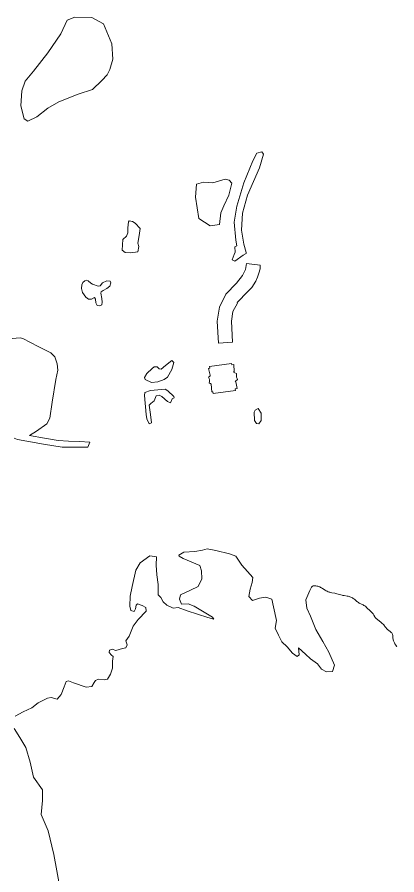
# Model space of a CAD drawing. Header units: metres. Extents: x 793723 to 812165, y 297650 to 314276.
# Drawn here: x 803275 to 804137, y 304224 to 306170 of the extents above; entities that cross this region are included whole.
import ezdxf

# ---------------------------------------------------------------- set-up
doc = ezdxf.new("R2010")
doc.units = ezdxf.units.M

msp = doc.modelspace()

# ---------------------------------------------------------------- linework, layer by layer
at = {"linetype": 'Continuous', "lineweight": 13}
for points in [[(803369.63, 305978.12), (803344.74, 305963.45), (803319.19, 305944.14), (803299.41, 305934.47), (803291.05, 305939.21), (803283.41, 305968.96), (803285.78, 306003.38), (803292.97, 306025.19), (803311.72, 306047.7), (803344.23, 306089.27), (803374.28, 306132.72), (803388.68, 306163.18), (803405.91, 306170.2), (803444.19, 306169.07), (803470.48, 306154.85), (803489.73, 306109.97), (803492.03, 306074.78), (803485.3, 306051.31), (803479.09, 306039.34), (803467.33, 306026.59), (803446.12, 306006.18), (803413.54, 305995.15)], [(803787.6, 305629.95), (803768.93, 305616.52), (803763.03, 305619.71), (803767.12, 305631.45), (803769.44, 305636.99), (803769.19, 305649.05), (803773.3, 305651.28), (803771.05, 305664.44), (803767.28, 305704.93), (803773.76, 305741.35), (803789.33, 305794.51), (803809.8, 305844.57), (803818.44, 305861.52), (803829.78, 305864.87), (803833.58, 305859.01), (803824.97, 305828.45), (803797.41, 305766.31), (803786.6, 305725.45), (803783.68, 305687.15), (803789.1, 305654.85), (803794.81, 305636.61), (803794.48, 305634.28)], [(803737.41, 305726.11), (803733.91, 305699.65), (803713.11, 305696.51), (803687.26, 305713.05), (803679.47, 305762.05), (803681.63, 305791.38), (803697.64, 305796.18), (803719.12, 305794.68), (803746.92, 305802.93), (803756.38, 305800.52), (803761.74, 305793.56), (803755.46, 305766.43), (803744.28, 305741.95)], [(803552.04, 305675.11), (803548.41, 305657.29), (803551.2, 305650.1), (803548.67, 305637.59), (803532.1, 305635.89), (803519.97, 305636.31), (803513.39, 305641.94), (803514.34, 305665.62), (803523.11, 305673.5), (803525.76, 305680.58), (803525.74, 305692.2), (803527.26, 305705.6), (803528.82, 305708.26), (803536.5, 305706.61), (803542.29, 305702.64), (803553.89, 305690.5)], [(803763.68, 305432.81), (803731.86, 305430.97), (803728.74, 305480.76), (803733.9, 305512.42), (803748.19, 305541.55), (803772.72, 305566.62), (803786.59, 305584.02), (803793.34, 305598.09), (803795.43, 305611.38), (803826.7, 305607.69), (803826.06, 305599.61), (803823.63, 305589.09), (803820.54, 305580.34), (803816.66, 305571.59), (803807.12, 305557.18), (803795.58, 305544.65), (803777.49, 305526.02), (803773.93, 305522.58), (803775.16, 305521.48), (803764.19, 305502.75), (803761.12, 305480.39)], [(803442.35, 305566.75), (803445.91, 305564.43), (803458.94, 305560.25), (803463.39, 305560.82), (803468.38, 305567.36), (803478.28, 305572.03), (803486.18, 305571.05), (803487.75, 305567.18), (803484.98, 305559.65), (803478.65, 305554.44), (803469.87, 305550.1), (803465.54, 305547.32), (803464.77, 305544.11), (803467.02, 305532.28), (803468.04, 305523.54), (803467.16, 305517.34), (803461.83, 305515), (803456.71, 305516.32), (803453.69, 305521.95), (803452.33, 305530.36), (803449.99, 305534.23), (803443.77, 305530.45), (803436.98, 305530.11), (803430.96, 305534.96), (803423.48, 305545.57), (803420.9, 305554.52), (803421.55, 305563.05), (803424.21, 305568.47), (803428.54, 305572.14), (803432.32, 305573.47), (803436.1, 305572.26)], [(803580.88, 305373.41), (803585.44, 305377.07), (803592.22, 305376.87), (803596.91, 305372.67), (803601.81, 305371.69), (803611.8, 305380.23), (803625.68, 305391.33), (803630.15, 305386.8), (803625.62, 305370.75), (803616.42, 305353.13), (803608.42, 305348.13), (803594.19, 305343.23), (803579.4, 305341.43), (803565.7, 305347.81), (803563.79, 305352.9), (803569.34, 305362.1)], [(803772.97, 305361.57), (803772.42, 305357.25), (803772.76, 305353.71), (803773.88, 305350.73), (803774.78, 305348.4), (803769.34, 305343.63), (803770.79, 305342.86), (803773.94, 305328.04), (803769.6, 305327.37), (803770.28, 305322.94), (803719.33, 305316.74), (803718.65, 305320.39), (803716.54, 305320.16), (803715.27, 305337.64), (803713.6, 305338.75), (803710.71, 305339.63), (803711.25, 305343.61), (803711.35, 305347.48), (803710.46, 305350.69), (803709.12, 305353.12), (803711, 305355.01), (803712.78, 305356.78), (803712.89, 305358.22), (803709.29, 305373.26), (803711.96, 305373.6), (803711.29, 305377.47), (803761.45, 305384.67), (803762.35, 305381.57), (803766.47, 305382.03), (803767.39, 305365.98), (803765.84, 305364.87), (803768.62, 305363.55)], [(803626.89, 305304.24), (803622.9, 305295.05), (803615.77, 305298.57), (803603.06, 305309.5), (803597.16, 305312.92), (803590.04, 305311.02), (803585.84, 305299.83), (803578.17, 305293.4), (803574.73, 305289.63), (803577.78, 305269.05), (803579.39, 305249.69), (803574.72, 305247.24), (803569.13, 305258.85), (803567.99, 305268.59), (803563.55, 305311.73), (803564.87, 305318.49), (803577.1, 305323.27), (803610.7, 305326.45), (803616.61, 305322.59), (803630.32, 305309.34), (803630.89, 305306.91)], [(803812.67, 305273.91), (803814.78, 305278.67), (803821.89, 305282.34), (803828.7, 305272.06), (803828.74, 305255.13), (803823.53, 305247.93), (803817.74, 305248.02), (803813.38, 305255.43)]]:
    msp.add_lwpolyline(points, close=True, dxfattribs=at)
for points in [[(803263.48, 305441.51), (803281.29, 305442.55), (803287.97, 305441.24), (803322.5, 305423.06), (803351.58, 305408.3), (803360.17, 305399.57), (803365.88, 305383.98), (803366.91, 305369.38), (803362.96, 305347.9), (803354.17, 305296.98), (803348.91, 305260.23), (803342.27, 305247.26), (803318.6, 305230.72), (803302.82, 305221.39), (803336.89, 305214.94), (803368.06, 305209.59), (803391.09, 305208.31), (803416.35, 305207.71), (803439.39, 305206.21), (803435.08, 305194.47), (803376.99, 305194.89), (803334.58, 305201.43), (803275.47, 305211.92), (803267.9, 305215)], [(803590.47, 304926.92), (803591.64, 304904.68), (803594.69, 304883), (803594.75, 304859.65), (803600.77, 304853.36), (803605.91, 304843.41), (803614.83, 304836.35), (803629.2, 304829.3), (803639.88, 304831.09), (803660.48, 304823.73), (803707.36, 304807.9), (803721.06, 304804.28), (803718.04, 304808.81), (803676.26, 304833.61), (803662.67, 304839.23), (803647.76, 304838.86), (803643.28, 304849.69), (803645.27, 304859.33), (803667.94, 304870.55), (803685.95, 304878.89), (803693.81, 304895.95), (803693.1, 304914.1), (803689.18, 304926.15), (803651.75, 304942.22), (803642.73, 304947.4), (803641.5, 304949.95), (803653.05, 304956.5), (803678.42, 304957.78), (803695.22, 304961.14), (803706.45, 304964.26), (803725.6, 304960.54), (803756.88, 304952.42), (803770.8, 304947.26), (803784.54, 304926.59), (803797.48, 304912.9), (803809.97, 304899.1), (803808, 304887.47), (803803.36, 304872.52)], [(803444.67, 304651.6), (803449.77, 304660.58), (803452.43, 304665.67), (803459.65, 304668.57), (803472.56, 304666.49), (803479.68, 304668.61), (803486.89, 304679.47), (803490.86, 304693.65), (803491.05, 304709.14), (803492.92, 304719.66), (803489.13, 304723.08), (803483.77, 304729.04), (803484.76, 304734.13), (803490.1, 304736.14), (803498.78, 304733.06), (803513.68, 304737.96), (803521.58, 304739.75), (803524.68, 304746.51), (803521.43, 304755.46), (803529.09, 304766.11), (803538.49, 304788.37), (803549.7, 304803.78), (803567.9, 304822.41), (803567.22, 304831.04), (803558.64, 304835.78), (803548.28, 304839.18), (803545.28, 304836.08), (803543.74, 304827.78), (803540.09, 304821.68), (803532.74, 304824.43), (803530.6, 304834.16), (803531.66, 304856.85), (803535.5, 304878.88), (803543.99, 304915.42), (803553.63, 304932.48), (803576.07, 304948.25), (803591.21, 304945.96), (803590.47, 304926.92)], [(803803.36, 304872.52), (803800.95, 304855.92), (803809.09, 304846.64), (803824.77, 304852.21), (803839.45, 304854.46), (803852.59, 304849.95), (803856.86, 304832.81), (803863.61, 304801.4), (803860.64, 304783.8), (803867.91, 304768.32), (803875.29, 304753.07), (803887.78, 304741.37), (803900.05, 304727.45), (803910.31, 304719.95), (803915.19, 304723.61), (803913.27, 304739.76), (803929.32, 304725.3), (803940.92, 304714.6), (803956.86, 304703.35), (803965.57, 304691.3), (803977.26, 304684.8), (803990.84, 304685.39), (803995.25, 304700.34), (803982.28, 304729.63), (803968.65, 304753.83), (803952.9, 304780.69), (803940.7, 304811.2), (803932.09, 304829.44), (803929.93, 304848.36), (803938.78, 304869.18), (803943.22, 304876.83), (803943.44, 304877.71), (803944.1, 304878.82), (803945.21, 304879.6), (803946.77, 304880.05), (803948.55, 304880.16), (803950.55, 304880.17), (803952.67, 304879.95)], [(803952.67, 304879.95), (803954.9, 304879.51), (803957.01, 304878.96), (803959.24, 304878.42), (803961.47, 304877.53), (803963.58, 304876.54), (803965.81, 304875.33), (803967.82, 304874.12), (803974.06, 304870.26), (803976.17, 304869.05), (803978.29, 304867.84), (803980.52, 304866.84), (803982.63, 304866.07), (803984.86, 304865.42), (803987.09, 304864.87), (803989.31, 304864.43), (803995.99, 304863.23), (803998.33, 304862.79), (804000.67, 304862.13), (804009.8, 304859.61), (804012.14, 304859.06), (804014.36, 304858.51), (804016.7, 304858.07), (804023.49, 304856.87), (804025.83, 304856.44), (804028.06, 304855.89), (804030.17, 304855.34), (804032.29, 304854.57), (804034.29, 304853.69), (804035.97, 304852.7), (804037.64, 304851.59), (804039.31, 304850.38), (804040.87, 304849.06), (804045.78, 304844.75), (804047.45, 304843.43), (804049.23, 304842.21), (804051.01, 304841.11), (804052.8, 304840.23)], [(804052.8, 304840.23), (804058.48, 304837.7), (804060.26, 304836.82), (804062.04, 304835.72), (804063.94, 304834.39), (804065.83, 304832.96), (804067.62, 304831.3), (804070.85, 304828.21), (804073.97, 304825.34), (804078.32, 304820.92), (804081.22, 304817.83), (804082.56, 304816.29), (804083.68, 304814.74), (804084.57, 304813.41), (804086.92, 304809.55), (804087.7, 304808.33), (804088.93, 304806.89), (804090.26, 304805.57), (804091.71, 304804.25), (804093.28, 304802.92), (804100.19, 304797.51), (804101.97, 304796.08), (804103.64, 304794.53), (804105.43, 304792.99), (804106.99, 304791.33), (804108.44, 304789.68), (804109.67, 304788.02), (804112.01, 304784.93), (804113.24, 304783.38), (804114.47, 304781.94), (804115.92, 304780.51), (804117.48, 304779.3), (804122.27, 304775.77), (804123.72, 304774.55), (804125.06, 304773.23), (804126.06, 304771.79), (804126.84, 304770.02), (804127.29, 304768.03)], [(804127.29, 304768.03), (804127.52, 304765.93), (804127.75, 304761.61), (804127.98, 304759.4), (804128.32, 304757.3), (804128.77, 304755.2), (804129.44, 304753.65), (804130.22, 304751.99), (804131.12, 304750.44), (804132.23, 304748.68), (804134.47, 304745.14), (804135.7, 304743.37), (804136.92, 304741.61)], [(803270.57, 304584.14), (803288.46, 304594.14), (803307.91, 304603.26), (803322.46, 304614.36), (803343.8, 304625.25), (803351.92, 304626.71), (803365.28, 304623.09), (803374.83, 304633.29), (803381.58, 304650.9), (803385.89, 304663.09), (803391.34, 304664.65), (803403.03, 304660.14), (803431.43, 304650.46), (803444.67, 304651.6)], [(803487.97, 303916.37), (803466.6, 303964.24), (803437.35, 304006.22), (803419.92, 304038.05), (803412.99, 304050.98), (803421.21, 304059.63), (803424.75, 304065.73), (803419.73, 304073.57), (803408.37, 304075.76), (803395.64, 304095.43), (803386.6, 304108.69), (803380.22, 304125.27), (803372.84, 304187.78), (803357.97, 304270.74), (803344.83, 304324.04), (803329.27, 304361.41), (803332.43, 304393.4), (803332.04, 304417.41), (803312.17, 304445.92), (803303.97, 304479.87), (803294.21, 304513.38), (803281.03, 304536.03), (803268.07, 304556.36)]]:
    msp.add_lwpolyline(points, dxfattribs=at)

doc.saveas('drawing.dxf')
